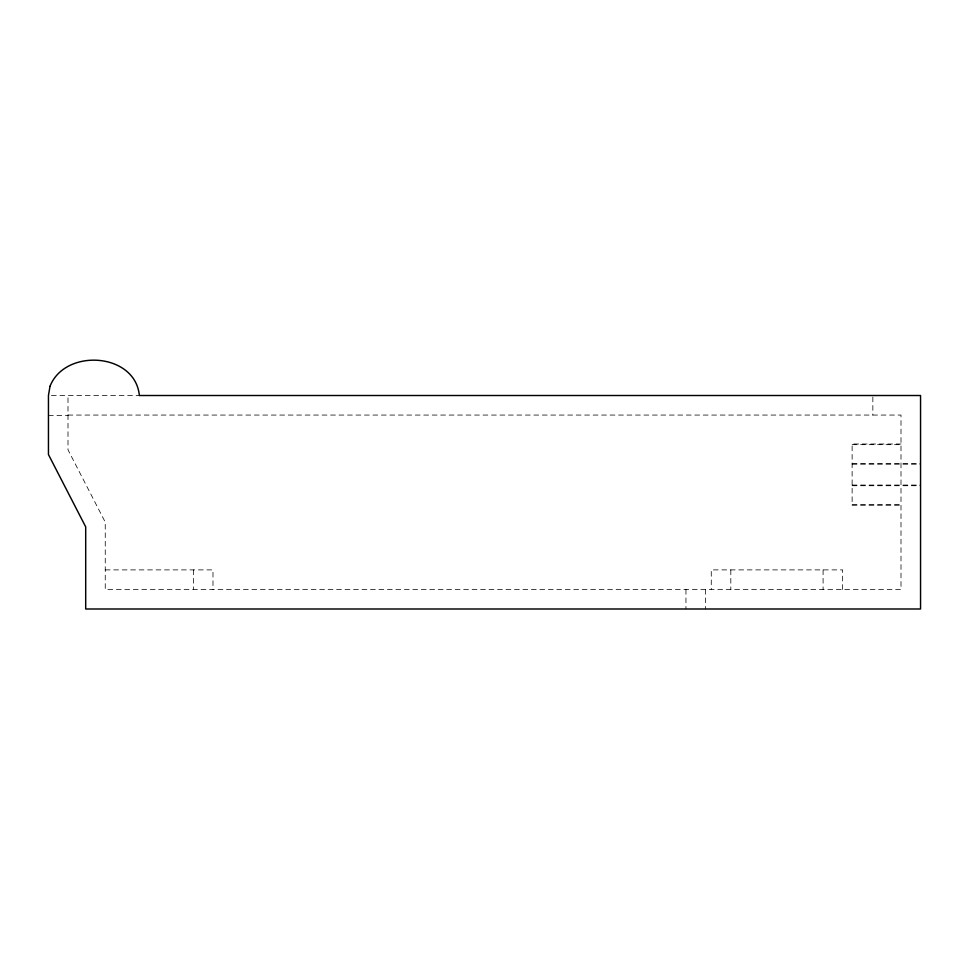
<?xml version="1.0" encoding="UTF-8"?>
<svg xmlns="http://www.w3.org/2000/svg" width="969" height="969" viewBox="0 0 969 969"><rect width="100%" height="100%" fill="white"/><g stroke="black" fill="none" stroke-linecap="round" stroke-linejoin="round"><path stroke-width="0.73" stroke-dasharray="4.84 3.63" d="M51.43 395.509L139.354 395.509M68 415.059L901 415.059L901 589.443L105.246 589.443L105.246 522.146L68 449.822L68 395.509M48.45 415.459L68 415.459M901 443.996L852.126 443.996L852.126 505.273L901 505.273M852.126 444.662L901 444.662M852.126 463.545L920.55 463.545M852.126 464.212L920.55 464.212M852.126 485.057L920.55 485.057M852.126 485.723L920.55 485.723M852.126 504.607L901 504.607M105.246 569.893L212.986 569.893L212.986 589.443M872.851 397.024L872.851 415.059M842.642 589.443L842.642 569.893L711.27 569.893L711.27 589.443M823.093 569.893L823.093 589.443M730.82 569.893L730.82 589.443M705.505 589.443L705.505 608.992M685.955 589.443L685.955 608.992M193.606 569.893L193.606 589.443"/><path stroke-width="1.45" d="M50 386.328L48.45 395.509L48.45 454.558L85.696 526.882L85.696 608.992L920.55 608.992L920.55 395.509L139.354 395.509C135.297 352.437 64.947 347.968 50 386.328"/></g></svg>
